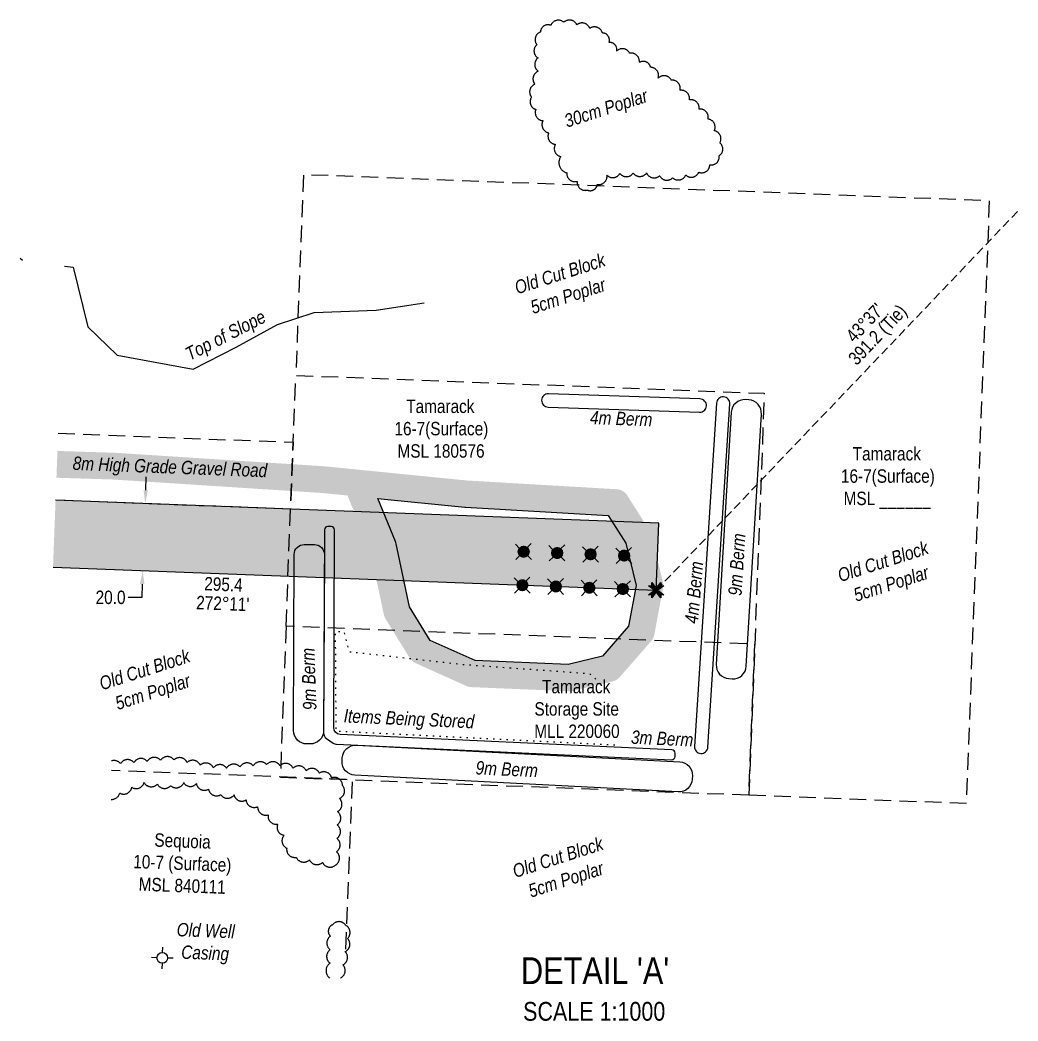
# Model space of a CAD drawing. Extents: x 327443 to 331974, y 6141950 to 6143778.
# Drawn here: x 331230 to 331974, y 6142188 to 6142935 of the extents above; entities that cross this region are included whole.
import ezdxf
from ezdxf.enums import TextEntityAlignment as Align

# ---------------------------------------------------------------- set-up
doc = ezdxf.new("R2010")
doc.units = 0
doc.header["$LTSCALE"] = 5
doc.header["$PDSIZE"] = 0.5
for name, pattern in [('0', [1, 1, 0]), ('foc-ACCESSROAD', [3.75, 2.5, -1.25]), ('foc-TIELINE', [1.875, 1.25, -0.625]), ('foc-TOPO', [1, 0.2, -0.8])]:
    doc.linetypes.add(name, pattern=pattern)
doc.layers.get('Defpoints').update_dxf_attribs({"color": 9})
for name, color, linetype, lineweight in [('AS-GENERAL', 48, 'Continuous', 18), ('C-WS-T', 13, 'Continuous', 9), ('F-WS-T', 190, 'Continuous', 9), ('T-TEXT', 48, 'Continuous', 18)]:
    doc.layers.add(name, color=color, linetype=linetype, lineweight=lineweight)
for name, color, linetype in [('AS-ROADS', 254, 'Continuous'), ('C-AR', 13, 'foc-ACCESSROAD'), ('C-WS', 13, 'foc-ACCESSROAD'), ('C-WS-S', 8, 'Continuous'), ('DETAIL-T', 7, 'Continuous'), ('F-WS', 190, 'foc-ACCESSROAD'), ('F-WS-S', 8, 'Continuous'), ('L-BD', 7, 'Continuous'), ('L-BD1', 253, 'Continuous'), ('L-MON', 1, 'Continuous'), ('L-TIE', 7, 'foc-TIELINE'), ('P-PROPOSED', 10, 'Continuous'), ('P-PROPOSED-H', 21, 'Continuous'), ('P-TXT', 4, 'Continuous'), ('T-BUSH', 110, '0'), ('T-LOW-AREA', 48, 'foc-TOPO'), ('T-SLOPE', 48, 'Continuous')]:
    doc.layers.add(name, color=color, linetype=linetype)
doc.styles.add('80CG', font='ARIALN.TTF', dxfattribs={"height": 10})
doc.styles.add('80L', font='ARIALN.TTF', dxfattribs={"height": 10})
doc.dimstyles.new('Compass 5 000', dxfattribs={"dimscale": 5, "dimtxt": 9, "dimasz": 2, "dimexe": 0.2, "dimexo": 0.0625, "dimgap": 0.5, "dimtad": 0, "dimtih": 1, "dimtoh": 1, "dimzin": 0, "dimdsep": 46, "dimtxsty": '80CG', "dimcen": 0.1, "dimse1": 1, "dimse2": 1, "dimclrd": 256, "dimclrt": 256, "dimaunit": 1, "dimadec": 4, "dimazin": 0, "dimtfac": 0.06, "dimtofl": 0, "dimtmove": 0, "dimatfit": 1, "dimfxl": 0.2, "dimtolj": 1, "dimtzin": 0, "dimlwd": -1, "dimarcsym": 0})

# ---------------------------------------------------------------- blocks, each defined once
blk = doc.blocks.new('*D392')
at = {"layer": 'Defpoints', "color": 0, "transparency": 16777216}
for p in [(331300.31, 6142575.38), (331298.4, 6142525.37), (331321.14, 6142524.5)]:
    blk.add_point(p, dxfattribs=at)
at = {"layer": 'P-TXT', "transparency": 16777216}
for p, q in [((331323.43, 6142584.51), (331323.81, 6142594.5)), ((331320.75, 6142514.51), (331320.37, 6142504.51)), ((331320.37, 6142504.51), (331310.37, 6142504.51))]:
    blk.add_line(p, q, dxfattribs=at)
for points in [[(331321.76, 6142584.57), (331325.09, 6142584.45), (331323.05, 6142574.52)], [(331319.09, 6142514.57), (331322.42, 6142514.44), (331321.14, 6142524.5)]]:
    blk.add_solid(points, dxfattribs=at)
at = {"layer": 'P-TXT', "transparency": 16777216, "insert": (331297.17, 6142504.51), "char_height": 10, "attachment_point": 5, "style": '80CG'}
blk.add_mtext('\\A1;20.0', dxfattribs=at)
blk = doc.blocks.new('Gabd')
for p, q in [((0, 0.81), (0, 1.62)), ((-0.81, 0), (-1.62, 0)), ((1.62, 0), (0.81, 0)), ((0, -0.81), (0, -1.62))]:
    blk.add_line(p, q)
blk.add_circle((0, 0), 0.8)
blk = doc.blocks.new('WC2')
at = {"layer": 'L-MON'}
h = blk.add_hatch(color=255, dxfattribs=at)
h.dxf.hatch_style = 1
edge = h.paths.add_edge_path()
edge.add_arc((0, 0), 0.9, 0, 360)
at = {"layer": 'L-MON', "color": 14, "flags": 128}
for points in [[(-0.62, 0.5), (-1.23, 1.12)], [(0.52, 0.61), (1.13, 1.21)], [(-1.18, -1.18), (-0.56, -0.57)], [(1.16, -1.18), (0.56, -0.57)]]:
    blk.add_lwpolyline(points, dxfattribs=at)
at = {"layer": 'L-MON', "color": 14}
for radius in [0.8, 0.373]:
    blk.add_circle((0, 0), radius, dxfattribs=at)
blk = doc.blocks.new('TEMP')
h = blk.add_hatch(color=255)
h.dxf.hatch_style = 1
h.paths.add_polyline_path([(0, 0.25), (-0.67, 1.15), (-0.67, 0.67), (-1.15, 0.67), (-0.25, 0), (-1.15, -0.67), (-0.67, -0.67), (-0.67, -1.15), (0, -0.25), (0.67, -1.15), (0.67, -0.67), (1.15, -0.67), (0.25, 0), (1.15, 0.67), (0.67, 0.67), (0.67, 1.15)])
h.paths.add_polyline_path([(0.57, 0.85), (0.57, 0.57), (0.85, 0.57), (0.08, 0), (0.85, -0.57), (0.57, -0.57), (0.57, -0.85), (0, -0.08), (-0.57, -0.85), (-0.57, -0.57), (-0.85, -0.57), (-0.08, 0), (-0.85, 0.57), (-0.57, 0.57), (-0.57, 0.85), (0, 0.08)], flags=16)
h = blk.add_hatch(color=1)
h.dxf.hatch_style = 1
h.paths.add_polyline_path([(0, 0.08), (-0.57, 0.85), (-0.57, 0.57), (-0.85, 0.57), (-0.08, 0), (-0.85, -0.57), (-0.57, -0.57), (-0.57, -0.85), (0, -0.08), (0.57, -0.85), (0.57, -0.57), (0.85, -0.57), (0.08, 0), (0.85, 0.57), (0.57, 0.57), (0.57, 0.85)])
at = {"color": 1}
for p, q in [((-0.08, 0), (0.08, 0)), ((0, 0.08), (0, -0.08))]:
    blk.add_line(p, q, dxfattribs=at)
at = {"color": 255, "flags": 128}
blk.add_lwpolyline([(-0.25, 0), (-1.15, 0.67), (-0.67, 0.67), (-0.67, 1.15), (0, 0.25), (0.67, 1.15), (0.67, 0.67), (1.15, 0.67), (0.25, 0), (1.15, -0.67), (0.67, -0.67), (0.67, -1.15), (0, -0.25), (-0.67, -1.15), (-0.67, -0.67), (-1.15, -0.67)], close=True, dxfattribs=at)
at = {"color": 1, "flags": 128}
blk.add_lwpolyline([(-0.08, 0), (-0.85, 0.57), (-0.57, 0.57), (-0.57, 0.85), (0, 0.08), (0.57, 0.85), (0.57, 0.57), (0.85, 0.57), (0.08, 0), (0.85, -0.57), (0.57, -0.57), (0.57, -0.85), (0, -0.08), (-0.57, -0.85), (-0.57, -0.57), (-0.85, -0.57)], close=True, dxfattribs=at)

msp = doc.modelspace()

# ---------------------------------------------------------------- hatches: boundary and pattern name
at = {"layer": 'AS-ROADS'}
h = msp.add_hatch(color=256, dxfattribs=at)
h.dxf.hatch_style = 1
edge = h.paths.add_edge_path()
edge.add_line((331535.745, 6142472.451), (331520.323, 6142497.438))
edge.add_line((331520.323, 6142497.438), (331510.187, 6142544.623))
edge.add_arc((331500.411, 6142542.523), 9.998, 12.124174, 22.412419)
edge.add_line((331509.655, 6142546.335), (331496.462, 6142578.324))
edge.add_line((331496.462, 6142578.324), (331561.573, 6142571.836))
edge.add_arc((331562.564, 6142581.785), 9.998, 264.30928, 266.663382)
edge.add_line((331561.983, 6142571.803), (331668.553, 6142565.59))
edge.add_line((331668.553, 6142565.59), (331681.65, 6142544.929))
edge.add_line((331681.65, 6142544.929), (331689.324, 6142513.413))
edge.add_line((331689.324, 6142513.413), (331683.729, 6142483.037))
edge.add_line((331683.729, 6142483.037), (331664.105, 6142460.582))
edge.add_line((331664.105, 6142460.582), (331638.585, 6142454.577))
edge.add_line((331638.585, 6142454.577), (331569.095, 6142457.455))
edge.add_line((331569.095, 6142457.455), (331535.745, 6142472.451))
edge = h.paths.add_edge_path()
edge.add_line((331257.533, 6142613.829), (331256.77, 6142593.846))
edge.add_line((331256.77, 6142593.846), (331299.22, 6142592.506))
edge.add_line((331299.22, 6142592.506), (331454.713, 6142582.484))
edge.add_line((331454.713, 6142582.484), (331473.904, 6142580.572))
edge.add_line((331473.904, 6142580.572), (331490.825, 6142539.543))
edge.add_line((331490.825, 6142539.543), (331501.134, 6142491.553))
edge.add_arc((331510.91, 6142493.653), 9.998, 192.124174, 211.682227)
edge.add_line((331502.401, 6142488.402), (331520.339, 6142459.339))
edge.add_arc((331528.847, 6142464.59), 9.998, 211.682227, 245.788752)
edge.add_line((331524.747, 6142455.471), (331562.653, 6142438.426))
edge.add_arc((331566.754, 6142447.545), 9.998, 245.788752, 267.628379)
edge.add_line((331566.34, 6142437.555), (331639.127, 6142434.541))
edge.add_arc((331639.54, 6142444.531), 9.998, 267.628379, 283.239987)
edge.add_line((331641.83, 6142434.798), (331671.811, 6142441.852))
edge.add_arc((331669.521, 6142451.585), 9.998, 283.239987, 318.849471)
edge.add_line((331677.049, 6142445.005), (331700.593, 6142471.946))
edge.add_arc((331693.065, 6142478.525), 9.998, 318.849471, 349.564079)
edge.add_line((331702.898, 6142476.714), (331709.377, 6142511.892))
edge.add_arc((331699.544, 6142513.703), 9.998, 349.564079, 373.685222)
edge.add_line((331709.258, 6142516.068), (331700.69, 6142551.258))
edge.add_arc((331690.975, 6142548.892), 9.998, 13.685222, 32.369911)
edge.add_line((331699.42, 6142554.245), (331682.697, 6142580.626))
edge.add_arc((331674.253, 6142575.273), 9.998, 32.369911, 86.663382)
edge.add_line((331674.835, 6142585.255), (331563.351, 6142591.754))
edge.add_line((331563.351, 6142591.754), (331456.522, 6142602.4))
edge.add_arc((331455.531, 6142592.451), 9.998, 84.30928, 86.312334)
edge.add_line((331456.174, 6142602.429), (331300.342, 6142612.472))
edge.add_arc((331299.699, 6142602.494), 9.998, 86.312334, 88.191855)
edge.add_line((331300.015, 6142612.488), (331257.533, 6142613.829))
at = {"layer": 'P-PROPOSED-H'}
h = msp.add_hatch(color=256, dxfattribs=at)
h.dxf.hatch_style = 1
h.paths.add_polyline_path([(331256.127, 6142577.013), (331254.218, 6142527.057), (331704.338, 6142509.858), (331706.247, 6142559.814)])

# ---------------------------------------------------------------- linework, layer by layer
at = {"layer": 'AS-ROADS', "flags": 128}
msp.add_lwpolyline([(331496.462, 6142578.324), (331561.573, 6142571.836, 0.0102721), (331561.983, 6142571.803), (331668.553, 6142565.59), (331681.65, 6142544.929), (331689.324, 6142513.413), (331683.729, 6142483.037), (331664.105, 6142460.582), (331638.585, 6142454.577), (331569.095, 6142457.455), (331535.745, 6142472.451), (331520.323, 6142497.438), (331510.187, 6142544.623, 0.0449211), (331509.655, 6142546.335)], format="xyb", close=True, dxfattribs=at)
at = {"layer": 'C-AR', "flags": 128}
msp.add_lwpolyline([(331258.038, 6142627.023), (331383.47, 6142622.226), (331433.418, 6142620.315), (331431.49, 6142570.367), (331381.552, 6142572.277), (331256.129, 6142577.075)], dxfattribs=at)
at = {"layer": 'C-WS', "flags": 128}
for points in [[(331773.515, 6142357.109), (331935.823, 6142350.905), (331953.063, 6142800.442), (331441.09, 6142819.991), (331435.329, 6142670.249), (331784.936, 6142656.868)], [(331428.102, 6142482.95), (331423.86, 6142370.439), (331773.515, 6142357.109), (331777.787, 6142469.582)]]:
    msp.add_lwpolyline(points, close=True, dxfattribs=at)
msp.add_lwpolyline([(331428.102, 6142482.95), (331435.329, 6142670.249)], dxfattribs=at)
at = {"layer": 'F-WS', "flags": 128}
msp.add_lwpolyline([(331472.78, 6142242.097), (331477.622, 6142368.489), (331297.826, 6142375.376)], dxfattribs=at)
at = {"layer": 'L-TIE', "flags": 128}
msp.add_lwpolyline([(331704.338, 6142509.858), (331974.213, 6142792.971)], dxfattribs=at)
at = {"layer": 'P-PROPOSED', "flags": 128}
msp.add_lwpolyline([(331254.218, 6142527.057), (331704.338, 6142509.858), (331706.247, 6142559.814), (331256.127, 6142577.013)], dxfattribs=at)
at = {"layer": 'T-BUSH', "flags": 128}
msp.add_lwpolyline([(331637.572, 6142821.392, 0.5205671), (331645.27, 6142815.011, 0.5205671), (331652.881, 6142808.528, 0.5205671), (331660.244, 6142812.806, 0.5205671), (331667.554, 6142819.628, 0.5205671), (331677.139, 6142821.058, 0.5205671), (331687.137, 6142821.2, 0.5205671), (331697.134, 6142821.342, 0.5205671), (331706.854, 6142819.24, 0.5205671), (331716.534, 6142817.693, 0.5205671), (331726.313, 6142819.775, 0.5205671), (331736.092, 6142821.857, 0.5205671), (331744.281, 6142827.425, 0.5205671), (331751.223, 6142834.088, 0.5205671), (331751.717, 6142843.736, 0.5205671), (331747.593, 6142852.83, 0.5205671), (331742.98, 6142861.535, 0.5205671), (331736.273, 6142868.95, 0.5205671), (331729.009, 6142875.819, 0.5205671), (331722.003, 6142882.932, 0.5205671), (331715.562, 6142890.579, 0.5205671), (331705.688, 6142891.96, 0.5205671), (331700.081, 6142900.17, 0.5205671), (331691.663, 6142903.745, 0.5205671), (331684.47, 6142910.675, 0.5205671), (331674.736, 6142912.206, 0.5205671), (331669.075, 6142918.626, 0.5205671), (331664.097, 6142925.77, 0.5205671), (331654.714, 6142929.22, 0.5205671), (331645.083, 6142931.873, 0.5205671), (331635.375, 6142933.736, 0.5205671), (331625.634, 6142931.485, 0.5205671), (331617.937, 6142926.531, 0.5205671), (331615.262, 6142917.002, 0.5205671), (331616.12, 6142907.101, 0.5205671), (331616.267, 6142897.205, 0.5205671), (331613.779, 6142887.556, 0.5205671), (331611.303, 6142877.878, 0.5205671), (331614.479, 6142868.706, 0.5205671), (331619.82, 6142860.32, 0.5205671), (331624.098, 6142851.285, 0.5205671), (331629.081, 6142842.628, 0.5205671), (331633.08, 6142833.508, 0.5205671)], format="xyb", close=True, dxfattribs=at)
for points in [[(331297.488, 6142353.793, 0.3758743), (331303.994, 6142358.48, 0.5205671), (331313.013, 6142362.792, 0.5205671), (331322.143, 6142366.425, 0.5205671), (331332.067, 6142365.217, 0.5205671), (331341.991, 6142364.017, 0.5205671), (331351.731, 6142366.269, 0.5205671), (331361.172, 6142365.544, 0.5205671), (331370.269, 6142361.4, 0.5205671), (331379.367, 6142357.256, 0.5205671), (331389.272, 6142357.126, 0.5205671), (331398.239, 6142353.384, 0.5205671), (331406.88, 6142348.356, 0.5205671), (331414.737, 6142342.259, 0.5205671), (331421.925, 6142335.319, 0.5205671), (331426.768, 6142327.089, 0.5205671), (331428.611, 6142317.389, 0.5205671), (331435.719, 6142310.583, 0.5205671), (331445.535, 6142308.685, 0.5205671), (331455.35, 6142306.787, 0.5205671), (331465.165, 6142304.889, 0.5205671), (331465.689, 6142314.723, 0.5205671), (331466.012, 6142324.714, 0.5205671), (331466.227, 6142334.709, 0.5205671), (331466.441, 6142344.704, 0.5205671), (331467.989, 6142354.511, 0.5205671), (331470.232, 6142364.063, 0.5205671), (331462.077, 6142369.844, 0.5205671), (331452.966, 6142373.364, 0.5205671), (331443.135, 6142375.176, 0.5205671), (331433.311, 6142377.027, 0.5205671), (331423.499, 6142378.943, 0.5205671), (331413.627, 6142379.716, 0.5205671), (331403.668, 6142378.843, 0.5205671), (331393.71, 6142377.971, 0.5205671), (331383.751, 6142377.098, 0.5205671), (331373.852, 6142377.253, 0.5205671), (331364.065, 6142379.289, 0.5205671), (331354.278, 6142381.325, 0.5205671), (331344.481, 6142383.259, 0.5205671), (331334.489, 6142382.935, 0.5205671), (331324.525, 6142382.143, 0.5205671), (331314.565, 6142381.284, 0.5205671), (331304.605, 6142380.425, 0.3145702), (331297.937, 6142382.496)], [(331468.716, 6142220.47, 0.5205671), (331470.46, 6142230.314, 0.5205671), (331472.204, 6142240.157, 0.5205671), (331473.948, 6142250.001, 0.5205671), (331472.661, 6142259.692, 0.5205671), (331462.676, 6142260.181, 0.5205671), (331461.191, 6142251.615, 0.5205671), (331461.048, 6142241.619, 0.5205671), (331460.904, 6142231.623, 0.5205671), (331460.743, 6142220.429, 0.5205671)]]:
    msp.add_lwpolyline(points, format="xyb", dxfattribs=at)
at = {"layer": 'T-LOW-AREA', "flags": 128}
msp.add_lwpolyline([(331659.25, 6142443.475), (331654.871, 6142447.453), (331561.163, 6142454.194), (331475.183, 6142463.828), (331471.741, 6142478.428), (331464.789, 6142479.017), (331465.254, 6142404.884), (331674.043, 6142394.528), (331674.6, 6142396.323)], dxfattribs=at)
at = {"layer": 'T-SLOPE', "flags": 128}
for points in [[(331229.601, 6142757.67), (331231.463, 6142756.202)], [(331262.807, 6142751.855), (331269.236, 6142750.963), (331280.097, 6142706.438), (331301.979, 6142685.227), (331358.743, 6142674.828), (331390.831, 6142691.285), (331421.729, 6142708.127), (331448.959, 6142717.259), (331495.433, 6142718.973), (331531.094, 6142724.248)]]:
    msp.add_lwpolyline(points, dxfattribs=at)
for points in [[(331618.805, 6142651.699, 0.4142136), (331623.63, 6142646.533), (331736.615, 6142642.67, 0.4142136), (331741.782, 6142647.495), (331741.782, 6142647.495, 0.4142136), (331736.957, 6142652.661), (331623.972, 6142656.524, 0.4142136), (331618.805, 6142651.699), (331618.805, 6142651.699)], [(331754.556, 6142654.239, 0.4142136), (331749.25, 6142649.569), (331732.892, 6142393.353, 0.4142136), (331737.561, 6142388.047), (331737.561, 6142388.047, 0.4142136), (331742.868, 6142392.717), (331759.226, 6142648.932, 0.4142136), (331754.556, 6142654.239), (331754.556, 6142654.239)], [(331731.192, 6142368.834, -0.4142136), (331720.693, 6142359.365), (331479.388, 6142371.799, -0.4142136), (331469.919, 6142382.297), (331470.047, 6142384.793, -0.4142136), (331480.545, 6142394.262), (331721.851, 6142381.828, -0.4142136), (331731.32, 6142371.33), (331731.192, 6142368.834)]]:
    msp.add_lwpolyline(points, format="xyb", dxfattribs=at)
for points in [[(331749.071, 6142454.495, 0.4142136), (331758.454, 6142443.919), (331760.949, 6142443.77, 0.4142136), (331771.524, 6142453.153), (331782.768, 6142641.381, 0.4142136), (331773.385, 6142651.956), (331770.89, 6142652.105, 0.4142136), (331760.315, 6142642.722)], [(331715.713, 6142383.332, 0.4142136), (331718.326, 6142385.713), (331718.442, 6142388.209, 0.4142136), (331716.061, 6142390.822), (331468.401, 6142402.325, -0.4018868), (331463.635, 6142407.339), (331464.247, 6142554.949, 0.4142136), (331461.758, 6142557.459), (331459.259, 6142557.469, 0.4142136), (331456.749, 6142554.981), (331456.121, 6142403.343, 0.2484456), (331458.293, 6142399.199), (331463.24, 6142395.809, 0.1395113), (331465.834, 6142394.938)], [(331433.635, 6142405.188), (331434.179, 6142536.547, -0.4142136), (331441.708, 6142544.014), (331449.206, 6142543.983, -0.4142136), (331456.672, 6142536.454), (331456.128, 6142405.095, -0.4142136), (331446.09, 6142395.139), (331443.59, 6142395.15, -0.4142136)]]:
    msp.add_lwpolyline(points, format="xyb", close=True, dxfattribs=at)

# ---------------------------------------------------------------- block references
at = {"layer": 'C-WS-S', "xscale": 4.999244099999998, "yscale": 4.999244099999998, "zscale": 4.999244099999998}
for p in [(331605.381, 6142538.608), (331630.359, 6142537.651), (331655.337, 6142536.695), (331680.315, 6142535.738), (331604.424, 6142513.63), (331629.402, 6142512.673), (331654.38, 6142511.717), (331679.358, 6142510.76)]:
    msp.add_blockref('WC2', p, dxfattribs=at)
at = {"layer": 'F-WS-S', "xscale": 4.999244099999994, "yscale": 4.999244099999994, "zscale": 4.999244099999994, "rotation": 357.8401690824753}
msp.add_blockref('Gabd', (331335.756, 6142235.491), dxfattribs=at)
at = {"layer": 'L-MON', "xscale": 4.999244099999998, "yscale": 4.999244099999998, "zscale": 4.999244099999998}
msp.add_blockref('TEMP', (331704.338, 6142509.858), dxfattribs=at)

# ---------------------------------------------------------------- texts
at = {"layer": 'AS-GENERAL', "attachment_point": 1, "style": '80L'}
for s, width, gutter_width, insert, char_height, rotation in [('\\pi0.57704;{\\fArial Narrow|b0|i1|c0|p34;Old Cut Block}', 70.74176, 49.996, (331596.991, 6142739.98), 9.9976, 17.840169), ('{\\fArial Narrow|b0|i1|c0|p34;Top of Slope}', 70.60631, 49.993, (331351.659, 6142689.802), 9.99701, 27.151634), ('\\pi11.71653;{\\fArial Narrow|b0|i1|c0|p34;8m High Grade Gravel Road}', 168.1915, 49.992, (331257.46, 6142610.188), 9.99698, 357.80954), ('\\pi0.57704;{\\fArial Narrow|b0|i1|c0|p34;Old Cut Block}', 70.74176, 49.996, (331838.046, 6142525.238), 9.9976, 17.840169), ('\\pi0.57704;{\\fArial Narrow|b0|i1|c0|p34;Old Cut Block}', 70.74176, 49.996, (331287.107, 6142444.439), 9.9976, 17.840169), ('\\pi0.57704;{\\fArial Narrow|b0|i1|c0|p34;Old Cut Block}', 70.74176, 49.996, (331595.455, 6142304.411), 9.9976, 17.840169)]:
    msp.add_mtext_dynamic_manual_height_columns(s, width=width, gutter_width=gutter_width, heights=[0], dxfattribs=dict(at, insert=insert, char_height=char_height, rotation=rotation))
at = {"layer": 'C-WS-T', "char_height": 9.99849, "attachment_point": 1, "style": '80L'}
for s, insert in [('\\pi9.43152;Tamarack\\P\\pi0.6709;16-7(Surface)\\P\\pi2.94546;MSL 180576', (331508.321, 6142652.152)), ('\\pi9.43152;Tamarack\\P\\pi0.6709;16-7(Surface)\\P\\pi2.64196;MSL ______', (331841.466, 6142616.765))]:
    msp.add_mtext_dynamic_manual_height_columns(s, width=69.44883, gutter_width=50.008, heights=[0], dxfattribs=dict(at, insert=insert))
at = {"layer": 'C-WS-T', "insert": (331612.604, 6142442.958), "char_height": 9.99692, "width": 63.67751, "attachment_point": 1, "style": '80L'}
msp.add_mtext('\\pi6.54982;Tamarack \\P\\pi0.83194;Storage Site \\P\\pi0.70919;MLL 220060', dxfattribs=at)
at = {"layer": 'DETAIL-T', "color": 3, "insert": (331462.264, 6142235.943), "char_height": 19.99698, "width": 390.00023, "attachment_point": 1, "style": '80CG'}
msp.add_mtext("\\pi141.11331;DETAIL 'A'\\P\\pi142.71812;{\\H0.7x;SCALE 1:1000}", dxfattribs=at)
at = {"layer": 'F-WS-S', "insert": (331341.652, 6142261.898), "char_height": 9.99701, "attachment_point": 1, "rotation": 357.840169, "style": '80L'}
msp.add_mtext_dynamic_manual_height_columns('\\pi5.11329;{\\fArial Narrow|b0|i1|c0|p34;Old Well \\P\\pi9.11619;Casing}', width=52.9355, gutter_width=49.993, heights=[0], dxfattribs=at)
at = {"layer": 'F-WS-T', "insert": (331301.689, 6142329.65), "char_height": 9.99821, "attachment_point": 1, "rotation": 357.840169, "style": '80L'}
msp.add_mtext_dynamic_manual_height_columns('\\pi28.42149;Sequoia \\P\\pi13.28095;10-7 (Surface)\\P\\pi17.93565;MSL 840111', width=97.85201, gutter_width=49.993, heights=[0], dxfattribs=at)
at = {"layer": 'L-BD', "style": '80L'}
for s, height, p in [("43°37'", 9.9985, (331859.96, 6142709.595)), ('391.2 (Tie)', 9.99849, (331870.273, 6142699.764))]:
    msp.add_text(s, height=height, rotation=46.3713, dxfattribs=at).set_placement(p, align=Align.MIDDLE)
at = {"layer": 'L-BD1', "style": '80L'}
for s, p in [('295.4', (331381.435, 6142514.314)), ("272°11'", (331380.891, 6142500.076))]:
    msp.add_text(s, height=9.9985, rotation=357.8118, dxfattribs=at).set_placement(p, align=Align.MIDDLE)
at = {"layer": 'T-BUSH', "attachment_point": 1, "rotation": 17.840169, "style": '80L'}
for s, width, gutter_width, insert, char_height in [('{\\fArial Narrow|b0|i1|c0|p34;30cm Poplar}', 65.39728, 49.993, (331634.691, 6142864.552), 9.99701), ('\\pi0.4534;{\\fArial Narrow|b0|i1|c0|p34;5cm Poplar}', 59.03065, 49.996, (331608.942, 6142725.338), 9.9976), ('\\pi0.4534;{\\fArial Narrow|b0|i1|c0|p34;5cm Poplar}', 59.03065, 49.996, (331849.997, 6142510.596), 9.9976), ('\\pi0.4534;{\\fArial Narrow|b0|i1|c0|p34;5cm Poplar}', 59.03065, 49.996, (331299.057, 6142429.796), 9.9976), ('\\pi0.4534;{\\fArial Narrow|b0|i1|c0|p34;5cm Poplar}', 59.03065, 49.996, (331607.406, 6142289.769), 9.9976)]:
    msp.add_mtext_dynamic_manual_height_columns(s, width=width, gutter_width=gutter_width, heights=[0], dxfattribs=dict(at, insert=insert, char_height=char_height))
at = {"layer": 'T-TEXT', "attachment_point": 1, "style": '80L'}
for s, width, gutter_width, insert, char_height, rotation in [('\\pi0.3399;{\\fArial Narrow|b0|i1|c0|p34;4m Berm}', 46.36858, 49.992, (331654.809, 6142643.833), 9.99698, 358.041913), ('\\pi0.46264;{\\fArial Narrow|b0|i1|c0|p34;9m Berm}', 46.36858, 49.992, (331757.917, 6142505.756), 9.99698, 86.346934), ('\\pi0.3399;{\\fArial Narrow|b0|i1|c0|p34;4m Berm}', 46.36858, 49.992, (331725.405, 6142485.215), 9.99698, 84.999663), ('\\pi0.46264;{\\fArial Narrow|b0|i1|c0|p34;9m Berm}', 46.36858, 49.992, (331440.864, 6142419.779), 9.99698, 91.94402), ('\\pi0.42557;{\\fArial Narrow|b0|i1|c0|p34;Items Being Stored}', 98.06493, 49.985, (331471.044, 6142421.273), 9.99547, 357.340666), ('\\pi0.39104;{\\fArial Narrow|b0|i1|c0|p34;3m Berm}', 46.36858, 49.992, (331685.363, 6142405.355), 9.99698, 357.340666), ('\\pi0.46264;{\\fArial Narrow|b0|i1|c0|p34;9m Berm}', 46.36858, 49.992, (331569.368, 6142382.476), 9.99698, 357.340666)]:
    msp.add_mtext_dynamic_manual_height_columns(s, width=width, gutter_width=gutter_width, heights=[0], dxfattribs=dict(at, insert=insert, char_height=char_height, rotation=rotation))

# ---------------------------------------------------------------- dimensions: what is measured, and where the dimension line sits
at = {"layer": 'P-TXT'}
dim = msp.add_linear_dim(base=(331321.135, 6142524.5), p1=(331300.312, 6142575.385), p2=(331298.401, 6142525.369), angle=267.81184, text='20.0', dimstyle='Compass 5 000', dxfattribs=at)
dim.commit()
dim.dimension.update_dxf_attribs({"geometry": '*D392', "text_midpoint": (331297.166, 6142504.515), "dimtype": 161})

doc.saveas('drawing.dxf')
